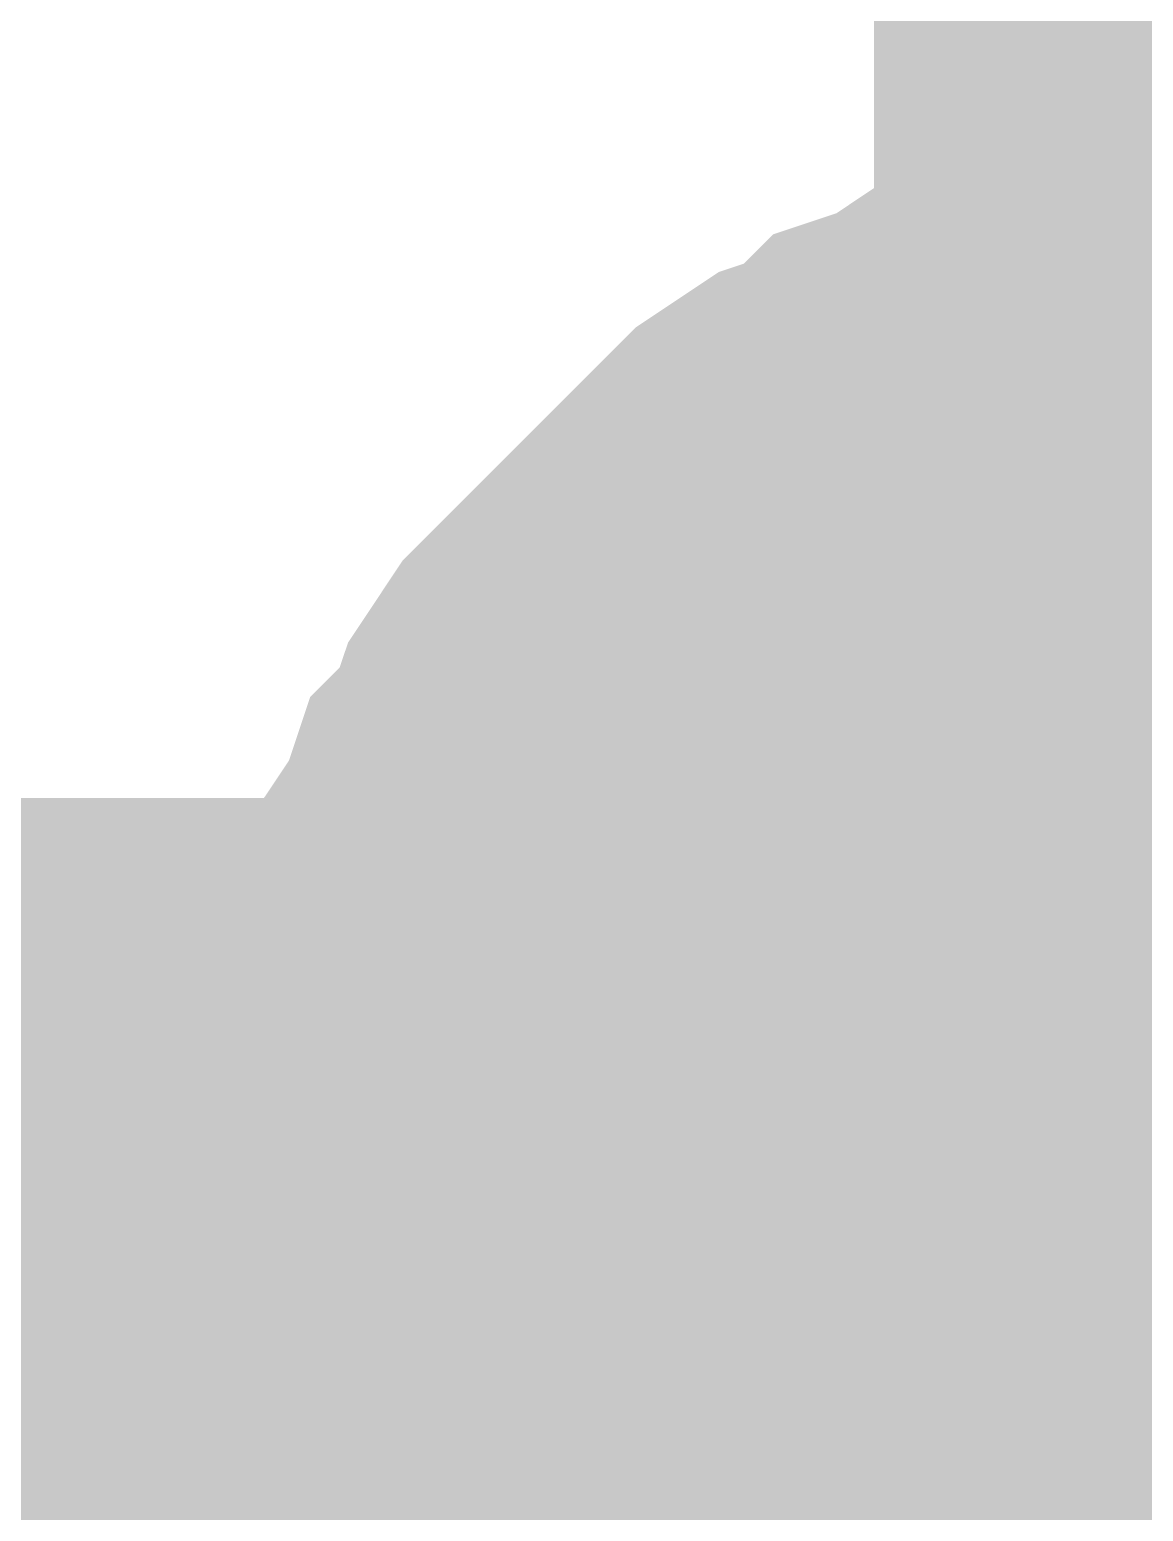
# Model space of a CAD drawing. Header units: inches. Extents: x 0 to 841, y 0 to 594.
# Drawn here: x 131.505 to 132.354, y 544.824 to 545.955 of the extents above; entities that cross this region are included whole.
import ezdxf

# ---------------------------------------------------------------- set-up
doc = ezdxf.new("R2010")
doc.units = ezdxf.units.IN
doc.layers.add('Sheet', color=255, linetype='Continuous')

msp = doc.modelspace()

# ---------------------------------------------------------------- linework, layer by layer
at = {"layer": 'Sheet'}
for points in [[(132.5235, 550.4966, 0.7493, 0.7493, 0), (132.5235, 544.9941, 0.7493, 0.7493, 0)], [(125.0226, 547.4983, 0.7493, 0.7493, 0), (125.0226, 547.4983, 0.7493, 0.7493, 0), (125.0226, 544.9941, 0.7493, 0.7493, 0), (132.5235, 544.9941, 0.7493, 0.7493, 0)], [(131.76, 544.9941, 0.2997, 0.2997, 0), (131.76, 545.039, 0.2997, 0.2997, 0), (131.76, 545.0727, 0.2997, 0.2997, 0), (131.7712, 545.1064, 0.2997, 0.2997, 0), (131.7712, 545.1513, 0.2997, 0.2997, 0), (131.7824, 545.185, 0.2997, 0.2997, 0), (131.7936, 545.2187, 0.2997, 0.2997, 0), (131.8049, 545.2636, 0.2997, 0.2997, 0), (131.8161, 545.2973, 0.2997, 0.2997, 0), (131.8386, 545.331, 0.2997, 0.2997, 0), (131.8498, 545.3647, 0.2997, 0.2997, 0), (131.8722, 545.3871, 0.2997, 0.2997, 0), (131.8835, 545.4208, 0.2997, 0.2997, 0), (131.9059, 545.4545, 0.2997, 0.2997, 0), (131.9284, 545.477, 0.2997, 0.2997, 0), (131.9621, 545.5107, 0.2997, 0.2997, 0), (131.9845, 545.5331, 0.2997, 0.2997, 0), (132.007, 545.5556, 0.2997, 0.2997, 0), (132.0407, 545.5893, 0.2997, 0.2997, 0), (132.0631, 545.6117, 0.2997, 0.2997, 0), (132.0968, 545.6342, 0.2997, 0.2997, 0), (132.1305, 545.6454, 0.2997, 0.2997, 0), (132.153, 545.6679, 0.2997, 0.2997, 0), (132.1867, 545.6791, 0.2997, 0.2997, 0), (132.2203, 545.7016, 0.2997, 0.2997, 0), (132.254, 545.7128, 0.2997, 0.2997, 0), (132.2989, 545.724, 0.2997, 0.2997, 0), (132.3326, 545.7353, 0.2997, 0.2997, 0), (132.3663, 545.7465, 0.2997, 0.2997, 0), (132.4112, 545.7465, 0.2997, 0.2997, 0), (132.4449, 545.7577, 0.2997, 0.2997, 0), (132.4786, 545.7577, 0.2997, 0.2997, 0), (132.5235, 545.7577, 0.2997, 0.2997, 0)], [(131.76, 544.9941, 0.2997, 0.2997, 0), (131.76, 545.039, 0.2997, 0.2997, 0), (131.76, 545.0727, 0.2997, 0.2997, 0), (131.7712, 545.1064, 0.2997, 0.2997, 0), (131.7712, 545.1513, 0.2997, 0.2997, 0), (131.7824, 545.185, 0.2997, 0.2997, 0), (131.7936, 545.2187, 0.2997, 0.2997, 0), (131.8049, 545.2636, 0.2997, 0.2997, 0), (131.8161, 545.2973, 0.2997, 0.2997, 0), (131.8386, 545.331, 0.2997, 0.2997, 0), (131.8498, 545.3647, 0.2997, 0.2997, 0), (131.8722, 545.3871, 0.2997, 0.2997, 0), (131.8835, 545.4208, 0.2997, 0.2997, 0), (131.9059, 545.4545, 0.2997, 0.2997, 0), (131.9284, 545.477, 0.2997, 0.2997, 0), (131.9621, 545.5107, 0.2997, 0.2997, 0), (131.9845, 545.5331, 0.2997, 0.2997, 0), (132.007, 545.5556, 0.2997, 0.2997, 0), (132.0407, 545.5893, 0.2997, 0.2997, 0), (132.0631, 545.6117, 0.2997, 0.2997, 0), (132.0968, 545.6342, 0.2997, 0.2997, 0), (132.1305, 545.6454, 0.2997, 0.2997, 0), (132.153, 545.6679, 0.2997, 0.2997, 0), (132.1867, 545.6791, 0.2997, 0.2997, 0), (132.2203, 545.7016, 0.2997, 0.2997, 0), (132.254, 545.7128, 0.2997, 0.2997, 0), (132.2989, 545.724, 0.2997, 0.2997, 0), (132.3326, 545.7353, 0.2997, 0.2997, 0), (132.3663, 545.7465, 0.2997, 0.2997, 0), (132.4112, 545.7465, 0.2997, 0.2997, 0), (132.4449, 545.7577, 0.2997, 0.2997, 0), (132.4786, 545.7577, 0.2997, 0.2997, 0), (132.5235, 545.7577, 0.2997, 0.2997, 0)], [(131.76, 544.9941, 0.2997, 0.2997, 0), (131.76, 545.039, 0.2997, 0.2997, 0), (131.76, 545.0727, 0.2997, 0.2997, 0), (131.7712, 545.1064, 0.2997, 0.2997, 0), (131.7712, 545.1513, 0.2997, 0.2997, 0), (131.7824, 545.185, 0.2997, 0.2997, 0), (131.7936, 545.2187, 0.2997, 0.2997, 0), (131.8049, 545.2636, 0.2997, 0.2997, 0), (131.8161, 545.2973, 0.2997, 0.2997, 0), (131.8386, 545.331, 0.2997, 0.2997, 0), (131.8498, 545.3647, 0.2997, 0.2997, 0), (131.8722, 545.3871, 0.2997, 0.2997, 0), (131.8835, 545.4208, 0.2997, 0.2997, 0), (131.9059, 545.4545, 0.2997, 0.2997, 0), (131.9284, 545.477, 0.2997, 0.2997, 0), (131.9621, 545.5107, 0.2997, 0.2997, 0), (131.9845, 545.5331, 0.2997, 0.2997, 0), (132.007, 545.5556, 0.2997, 0.2997, 0), (132.0407, 545.5893, 0.2997, 0.2997, 0), (132.0631, 545.6117, 0.2997, 0.2997, 0), (132.0968, 545.6342, 0.2997, 0.2997, 0), (132.1305, 545.6454, 0.2997, 0.2997, 0), (132.153, 545.6679, 0.2997, 0.2997, 0), (132.1867, 545.6791, 0.2997, 0.2997, 0), (132.2203, 545.7016, 0.2997, 0.2997, 0), (132.254, 545.7128, 0.2997, 0.2997, 0), (132.2989, 545.724, 0.2997, 0.2997, 0), (132.3326, 545.7353, 0.2997, 0.2997, 0), (132.3663, 545.7465, 0.2997, 0.2997, 0), (132.4112, 545.7465, 0.2997, 0.2997, 0), (132.4449, 545.7577, 0.2997, 0.2997, 0), (132.4786, 545.7577, 0.2997, 0.2997, 0), (132.5235, 545.7577, 0.2997, 0.2997, 0)], [(131.76, 544.9941, 0.2997, 0.2997, 0), (131.76, 545.039, 0.2997, 0.2997, 0), (131.76, 545.0727, 0.2997, 0.2997, 0), (131.7712, 545.1064, 0.2997, 0.2997, 0), (131.7712, 545.1513, 0.2997, 0.2997, 0), (131.7824, 545.185, 0.2997, 0.2997, 0), (131.7936, 545.2187, 0.2997, 0.2997, 0), (131.8049, 545.2636, 0.2997, 0.2997, 0), (131.8161, 545.2973, 0.2997, 0.2997, 0), (131.8386, 545.331, 0.2997, 0.2997, 0), (131.8498, 545.3647, 0.2997, 0.2997, 0), (131.8722, 545.3871, 0.2997, 0.2997, 0), (131.8835, 545.4208, 0.2997, 0.2997, 0), (131.9059, 545.4545, 0.2997, 0.2997, 0), (131.9284, 545.477, 0.2997, 0.2997, 0), (131.9621, 545.5107, 0.2997, 0.2997, 0), (131.9845, 545.5331, 0.2997, 0.2997, 0), (132.007, 545.5556, 0.2997, 0.2997, 0), (132.0407, 545.5893, 0.2997, 0.2997, 0), (132.0631, 545.6117, 0.2997, 0.2997, 0), (132.0968, 545.6342, 0.2997, 0.2997, 0), (132.1305, 545.6454, 0.2997, 0.2997, 0), (132.153, 545.6679, 0.2997, 0.2997, 0), (132.1867, 545.6791, 0.2997, 0.2997, 0), (132.2203, 545.7016, 0.2997, 0.2997, 0), (132.254, 545.7128, 0.2997, 0.2997, 0), (132.2989, 545.724, 0.2997, 0.2997, 0), (132.3326, 545.7353, 0.2997, 0.2997, 0), (132.3663, 545.7465, 0.2997, 0.2997, 0), (132.4112, 545.7465, 0.2997, 0.2997, 0), (132.4449, 545.7577, 0.2997, 0.2997, 0), (132.4786, 545.7577, 0.2997, 0.2997, 0), (132.5235, 545.7577, 0.2997, 0.2997, 0)], [(131.76, 544.9941, 0.0991, 0.0991, 0), (131.76, 545.039, 0.0991, 0.0991, 0), (131.76, 545.0727, 0.0991, 0.0991, 0), (131.7712, 545.1064, 0.0991, 0.0991, 0), (131.7712, 545.1513, 0.0991, 0.0991, 0), (131.7824, 545.185, 0.0991, 0.0991, 0), (131.7936, 545.2187, 0.0991, 0.0991, 0), (131.8049, 545.2636, 0.0991, 0.0991, 0), (131.8161, 545.2973, 0.0991, 0.0991, 0), (131.8386, 545.331, 0.0991, 0.0991, 0), (131.8498, 545.3647, 0.0991, 0.0991, 0), (131.8722, 545.3871, 0.0991, 0.0991, 0), (131.8835, 545.4208, 0.0991, 0.0991, 0), (131.9059, 545.4545, 0.0991, 0.0991, 0), (131.9284, 545.477, 0.0991, 0.0991, 0), (131.9621, 545.5107, 0.0991, 0.0991, 0), (131.9845, 545.5331, 0.0991, 0.0991, 0), (132.007, 545.5556, 0.0991, 0.0991, 0), (132.0407, 545.5893, 0.0991, 0.0991, 0), (132.0631, 545.6117, 0.0991, 0.0991, 0), (132.0968, 545.6342, 0.0991, 0.0991, 0), (132.1305, 545.6454, 0.0991, 0.0991, 0), (132.153, 545.6679, 0.0991, 0.0991, 0), (132.1867, 545.6791, 0.0991, 0.0991, 0), (132.2203, 545.7016, 0.0991, 0.0991, 0), (132.254, 545.7128, 0.0991, 0.0991, 0), (132.2989, 545.724, 0.0991, 0.0991, 0), (132.3326, 545.7353, 0.0991, 0.0991, 0), (132.3663, 545.7465, 0.0991, 0.0991, 0), (132.4112, 545.7465, 0.0991, 0.0991, 0)], [(131.76, 544.9941, 0.0991, 0.0991, 0), (131.76, 545.039, 0.0991, 0.0991, 0), (131.76, 545.0727, 0.0991, 0.0991, 0), (131.7712, 545.1064, 0.0991, 0.0991, 0), (131.7712, 545.1513, 0.0991, 0.0991, 0), (131.7824, 545.185, 0.0991, 0.0991, 0), (131.7936, 545.2187, 0.0991, 0.0991, 0), (131.8049, 545.2636, 0.0991, 0.0991, 0), (131.8161, 545.2973, 0.0991, 0.0991, 0), (131.8386, 545.331, 0.0991, 0.0991, 0), (131.8498, 545.3647, 0.0991, 0.0991, 0), (131.8722, 545.3871, 0.0991, 0.0991, 0), (131.8835, 545.4208, 0.0991, 0.0991, 0), (131.9059, 545.4545, 0.0991, 0.0991, 0), (131.9284, 545.477, 0.0991, 0.0991, 0), (131.9621, 545.5107, 0.0991, 0.0991, 0), (131.9845, 545.5331, 0.0991, 0.0991, 0), (132.007, 545.5556, 0.0991, 0.0991, 0), (132.0407, 545.5893, 0.0991, 0.0991, 0), (132.0631, 545.6117, 0.0991, 0.0991, 0), (132.0968, 545.6342, 0.0991, 0.0991, 0), (132.1305, 545.6454, 0.0991, 0.0991, 0), (132.153, 545.6679, 0.0991, 0.0991, 0), (132.1867, 545.6791, 0.0991, 0.0991, 0), (132.2203, 545.7016, 0.0991, 0.0991, 0), (132.254, 545.7128, 0.0991, 0.0991, 0), (132.2989, 545.724, 0.0991, 0.0991, 0), (132.3326, 545.7353, 0.0991, 0.0991, 0), (132.3663, 545.7465, 0.0991, 0.0991, 0), (132.4112, 545.7465, 0.0991, 0.0991, 0)], [(131.76, 544.9941, 0.0991, 0.0991, 0), (131.76, 545.039, 0.0991, 0.0991, 0), (131.76, 545.0727, 0.0991, 0.0991, 0), (131.7712, 545.1064, 0.0991, 0.0991, 0), (131.7712, 545.1513, 0.0991, 0.0991, 0), (131.7824, 545.185, 0.0991, 0.0991, 0), (131.7936, 545.2187, 0.0991, 0.0991, 0), (131.8049, 545.2636, 0.0991, 0.0991, 0), (131.8161, 545.2973, 0.0991, 0.0991, 0), (131.8386, 545.331, 0.0991, 0.0991, 0), (131.8498, 545.3647, 0.0991, 0.0991, 0), (131.8722, 545.3871, 0.0991, 0.0991, 0), (131.8835, 545.4208, 0.0991, 0.0991, 0), (131.9059, 545.4545, 0.0991, 0.0991, 0), (131.9284, 545.477, 0.0991, 0.0991, 0), (131.9621, 545.5107, 0.0991, 0.0991, 0), (131.9845, 545.5331, 0.0991, 0.0991, 0), (132.007, 545.5556, 0.0991, 0.0991, 0), (132.0407, 545.5893, 0.0991, 0.0991, 0), (132.0631, 545.6117, 0.0991, 0.0991, 0), (132.0968, 545.6342, 0.0991, 0.0991, 0), (132.1305, 545.6454, 0.0991, 0.0991, 0), (132.153, 545.6679, 0.0991, 0.0991, 0), (132.1867, 545.6791, 0.0991, 0.0991, 0), (132.2203, 545.7016, 0.0991, 0.0991, 0), (132.254, 545.7128, 0.0991, 0.0991, 0), (132.2989, 545.724, 0.0991, 0.0991, 0), (132.3326, 545.7353, 0.0991, 0.0991, 0), (132.3663, 545.7465, 0.0991, 0.0991, 0), (132.4112, 545.7465, 0.0991, 0.0991, 0)], [(131.76, 544.9941, 0.0991, 0.0991, 0), (131.76, 545.039, 0.0991, 0.0991, 0), (131.76, 545.0727, 0.0991, 0.0991, 0), (131.7712, 545.1064, 0.0991, 0.0991, 0), (131.7712, 545.1513, 0.0991, 0.0991, 0), (131.7824, 545.185, 0.0991, 0.0991, 0), (131.7936, 545.2187, 0.0991, 0.0991, 0), (131.8049, 545.2636, 0.0991, 0.0991, 0), (131.8161, 545.2973, 0.0991, 0.0991, 0), (131.8386, 545.331, 0.0991, 0.0991, 0), (131.8498, 545.3647, 0.0991, 0.0991, 0), (131.8722, 545.3871, 0.0991, 0.0991, 0), (131.8835, 545.4208, 0.0991, 0.0991, 0), (131.9059, 545.4545, 0.0991, 0.0991, 0), (131.9284, 545.477, 0.0991, 0.0991, 0), (131.9621, 545.5107, 0.0991, 0.0991, 0), (131.9845, 545.5331, 0.0991, 0.0991, 0), (132.007, 545.5556, 0.0991, 0.0991, 0), (132.0407, 545.5893, 0.0991, 0.0991, 0), (132.0631, 545.6117, 0.0991, 0.0991, 0), (132.0968, 545.6342, 0.0991, 0.0991, 0), (132.1305, 545.6454, 0.0991, 0.0991, 0), (132.153, 545.6679, 0.0991, 0.0991, 0), (132.1867, 545.6791, 0.0991, 0.0991, 0), (132.2203, 545.7016, 0.0991, 0.0991, 0), (132.254, 545.7128, 0.0991, 0.0991, 0), (132.2989, 545.724, 0.0991, 0.0991, 0), (132.3326, 545.7353, 0.0991, 0.0991, 0), (132.3663, 545.7465, 0.0991, 0.0991, 0), (132.4112, 545.7465, 0.0991, 0.0991, 0)], [(132.0182, 544.9941, 0.2997, 0.2997, 0), (132.0182, 545.0166, 0.2997, 0.2997, 0), (132.0182, 545.0503, 0.2997, 0.2997, 0), (132.0295, 545.0727, 0.2997, 0.2997, 0), (132.0295, 545.0952, 0.2997, 0.2997, 0), (132.0295, 545.1176, 0.2997, 0.2997, 0), (132.0407, 545.1401, 0.2997, 0.2997, 0), (132.0519, 545.1738, 0.2997, 0.2997, 0), (132.0631, 545.1962, 0.2997, 0.2997, 0), (132.0631, 545.2187, 0.2997, 0.2997, 0), (132.0744, 545.2412, 0.2997, 0.2997, 0), (132.0856, 545.2524, 0.2997, 0.2997, 0), (132.1081, 545.2748, 0.2997, 0.2997, 0), (132.1193, 545.2973, 0.2997, 0.2997, 0), (132.1305, 545.3198, 0.2997, 0.2997, 0), (132.153, 545.331, 0.2997, 0.2997, 0), (132.1642, 545.3534, 0.2997, 0.2997, 0), (132.1867, 545.3647, 0.2997, 0.2997, 0), (132.1979, 545.3871, 0.2997, 0.2997, 0), (132.2203, 545.3984, 0.2997, 0.2997, 0), (132.2428, 545.4096, 0.2997, 0.2997, 0), (132.2653, 545.4321, 0.2997, 0.2997, 0), (132.2765, 545.4433, 0.2997, 0.2997, 0), (132.2989, 545.4545, 0.2997, 0.2997, 0), (132.3214, 545.4545, 0.2997, 0.2997, 0), (132.3439, 545.4657, 0.2997, 0.2997, 0), (132.3776, 545.477, 0.2997, 0.2997, 0), (132.4, 545.4882, 0.2997, 0.2997, 0), (132.4225, 545.4882, 0.2997, 0.2997, 0), (132.4449, 545.4882, 0.2997, 0.2997, 0), (132.4674, 545.4994, 0.2997, 0.2997, 0), (132.5011, 545.4994, 0.2997, 0.2997, 0), (132.5235, 545.4994, 0.2997, 0.2997, 0)], [(132.0182, 544.9941, 0.2997, 0.2997, 0), (132.0182, 545.0166, 0.2997, 0.2997, 0), (132.0182, 545.0503, 0.2997, 0.2997, 0), (132.0295, 545.0727, 0.2997, 0.2997, 0), (132.0295, 545.0952, 0.2997, 0.2997, 0), (132.0295, 545.1176, 0.2997, 0.2997, 0), (132.0407, 545.1401, 0.2997, 0.2997, 0), (132.0519, 545.1738, 0.2997, 0.2997, 0), (132.0631, 545.1962, 0.2997, 0.2997, 0), (132.0631, 545.2187, 0.2997, 0.2997, 0), (132.0744, 545.2412, 0.2997, 0.2997, 0), (132.0856, 545.2524, 0.2997, 0.2997, 0), (132.1081, 545.2748, 0.2997, 0.2997, 0), (132.1193, 545.2973, 0.2997, 0.2997, 0), (132.1305, 545.3198, 0.2997, 0.2997, 0), (132.153, 545.331, 0.2997, 0.2997, 0), (132.1642, 545.3534, 0.2997, 0.2997, 0), (132.1867, 545.3647, 0.2997, 0.2997, 0), (132.1979, 545.3871, 0.2997, 0.2997, 0), (132.2203, 545.3984, 0.2997, 0.2997, 0), (132.2428, 545.4096, 0.2997, 0.2997, 0), (132.2653, 545.4321, 0.2997, 0.2997, 0), (132.2765, 545.4433, 0.2997, 0.2997, 0), (132.2989, 545.4545, 0.2997, 0.2997, 0), (132.3214, 545.4545, 0.2997, 0.2997, 0), (132.3439, 545.4657, 0.2997, 0.2997, 0), (132.3776, 545.477, 0.2997, 0.2997, 0), (132.4, 545.4882, 0.2997, 0.2997, 0), (132.4225, 545.4882, 0.2997, 0.2997, 0), (132.4449, 545.4882, 0.2997, 0.2997, 0), (132.4674, 545.4994, 0.2997, 0.2997, 0), (132.5011, 545.4994, 0.2997, 0.2997, 0), (132.5235, 545.4994, 0.2997, 0.2997, 0)], [(132.0182, 544.9941, 0.2997, 0.2997, 0), (132.0182, 545.0166, 0.2997, 0.2997, 0), (132.0182, 545.0503, 0.2997, 0.2997, 0), (132.0295, 545.0727, 0.2997, 0.2997, 0), (132.0295, 545.0952, 0.2997, 0.2997, 0), (132.0295, 545.1176, 0.2997, 0.2997, 0), (132.0407, 545.1401, 0.2997, 0.2997, 0), (132.0519, 545.1738, 0.2997, 0.2997, 0), (132.0631, 545.1962, 0.2997, 0.2997, 0), (132.0631, 545.2187, 0.2997, 0.2997, 0), (132.0744, 545.2412, 0.2997, 0.2997, 0), (132.0856, 545.2524, 0.2997, 0.2997, 0), (132.1081, 545.2748, 0.2997, 0.2997, 0), (132.1193, 545.2973, 0.2997, 0.2997, 0), (132.1305, 545.3198, 0.2997, 0.2997, 0), (132.153, 545.331, 0.2997, 0.2997, 0), (132.1642, 545.3534, 0.2997, 0.2997, 0), (132.1867, 545.3647, 0.2997, 0.2997, 0), (132.1979, 545.3871, 0.2997, 0.2997, 0), (132.2203, 545.3984, 0.2997, 0.2997, 0), (132.2428, 545.4096, 0.2997, 0.2997, 0), (132.2653, 545.4321, 0.2997, 0.2997, 0), (132.2765, 545.4433, 0.2997, 0.2997, 0), (132.2989, 545.4545, 0.2997, 0.2997, 0), (132.3214, 545.4545, 0.2997, 0.2997, 0), (132.3439, 545.4657, 0.2997, 0.2997, 0), (132.3776, 545.477, 0.2997, 0.2997, 0), (132.4, 545.4882, 0.2997, 0.2997, 0), (132.4225, 545.4882, 0.2997, 0.2997, 0), (132.4449, 545.4882, 0.2997, 0.2997, 0), (132.4674, 545.4994, 0.2997, 0.2997, 0), (132.5011, 545.4994, 0.2997, 0.2997, 0), (132.5235, 545.4994, 0.2997, 0.2997, 0)], [(132.0182, 544.9941, 0.0991, 0.0991, 0), (132.0182, 545.0166, 0.0991, 0.0991, 0), (132.0182, 545.0503, 0.0991, 0.0991, 0), (132.0295, 545.0727, 0.0991, 0.0991, 0), (132.0295, 545.0952, 0.0991, 0.0991, 0), (132.0295, 545.1176, 0.0991, 0.0991, 0), (132.0407, 545.1401, 0.0991, 0.0991, 0), (132.0519, 545.1738, 0.0991, 0.0991, 0), (132.0631, 545.1962, 0.0991, 0.0991, 0), (132.0631, 545.2187, 0.0991, 0.0991, 0), (132.0744, 545.2412, 0.0991, 0.0991, 0), (132.0856, 545.2524, 0.0991, 0.0991, 0), (132.1081, 545.2748, 0.0991, 0.0991, 0), (132.1193, 545.2973, 0.0991, 0.0991, 0), (132.1305, 545.3198, 0.0991, 0.0991, 0), (132.153, 545.331, 0.0991, 0.0991, 0), (132.1642, 545.3534, 0.0991, 0.0991, 0), (132.1867, 545.3647, 0.0991, 0.0991, 0), (132.1979, 545.3871, 0.0991, 0.0991, 0), (132.2203, 545.3984, 0.0991, 0.0991, 0), (132.2428, 545.4096, 0.0991, 0.0991, 0), (132.2653, 545.4321, 0.0991, 0.0991, 0), (132.2765, 545.4433, 0.0991, 0.0991, 0), (132.2989, 545.4545, 0.0991, 0.0991, 0), (132.3214, 545.4545, 0.0991, 0.0991, 0), (132.3439, 545.4657, 0.0991, 0.0991, 0), (132.3776, 545.477, 0.0991, 0.0991, 0), (132.4, 545.4882, 0.0991, 0.0991, 0), (132.4225, 545.4882, 0.0991, 0.0991, 0)], [(132.0182, 544.9941, 0.0991, 0.0991, 0), (132.0182, 545.0166, 0.0991, 0.0991, 0), (132.0182, 545.0503, 0.0991, 0.0991, 0), (132.0295, 545.0727, 0.0991, 0.0991, 0), (132.0295, 545.0952, 0.0991, 0.0991, 0), (132.0295, 545.1176, 0.0991, 0.0991, 0), (132.0407, 545.1401, 0.0991, 0.0991, 0), (132.0519, 545.1738, 0.0991, 0.0991, 0), (132.0631, 545.1962, 0.0991, 0.0991, 0), (132.0631, 545.2187, 0.0991, 0.0991, 0), (132.0744, 545.2412, 0.0991, 0.0991, 0), (132.0856, 545.2524, 0.0991, 0.0991, 0), (132.1081, 545.2748, 0.0991, 0.0991, 0), (132.1193, 545.2973, 0.0991, 0.0991, 0), (132.1305, 545.3198, 0.0991, 0.0991, 0), (132.153, 545.331, 0.0991, 0.0991, 0), (132.1642, 545.3534, 0.0991, 0.0991, 0), (132.1867, 545.3647, 0.0991, 0.0991, 0), (132.1979, 545.3871, 0.0991, 0.0991, 0), (132.2203, 545.3984, 0.0991, 0.0991, 0), (132.2428, 545.4096, 0.0991, 0.0991, 0), (132.2653, 545.4321, 0.0991, 0.0991, 0), (132.2765, 545.4433, 0.0991, 0.0991, 0), (132.2989, 545.4545, 0.0991, 0.0991, 0), (132.3214, 545.4545, 0.0991, 0.0991, 0), (132.3439, 545.4657, 0.0991, 0.0991, 0), (132.3776, 545.477, 0.0991, 0.0991, 0), (132.4, 545.4882, 0.0991, 0.0991, 0), (132.4225, 545.4882, 0.0991, 0.0991, 0)], [(132.0182, 544.9941, 0.0991, 0.0991, 0), (132.0182, 545.0166, 0.0991, 0.0991, 0), (132.0182, 545.0503, 0.0991, 0.0991, 0), (132.0295, 545.0727, 0.0991, 0.0991, 0), (132.0295, 545.0952, 0.0991, 0.0991, 0), (132.0295, 545.1176, 0.0991, 0.0991, 0), (132.0407, 545.1401, 0.0991, 0.0991, 0), (132.0519, 545.1738, 0.0991, 0.0991, 0), (132.0631, 545.1962, 0.0991, 0.0991, 0), (132.0631, 545.2187, 0.0991, 0.0991, 0), (132.0744, 545.2412, 0.0991, 0.0991, 0), (132.0856, 545.2524, 0.0991, 0.0991, 0), (132.1081, 545.2748, 0.0991, 0.0991, 0), (132.1193, 545.2973, 0.0991, 0.0991, 0), (132.1305, 545.3198, 0.0991, 0.0991, 0), (132.153, 545.331, 0.0991, 0.0991, 0), (132.1642, 545.3534, 0.0991, 0.0991, 0), (132.1867, 545.3647, 0.0991, 0.0991, 0), (132.1979, 545.3871, 0.0991, 0.0991, 0), (132.2203, 545.3984, 0.0991, 0.0991, 0), (132.2428, 545.4096, 0.0991, 0.0991, 0), (132.2653, 545.4321, 0.0991, 0.0991, 0), (132.2765, 545.4433, 0.0991, 0.0991, 0), (132.2989, 545.4545, 0.0991, 0.0991, 0), (132.3214, 545.4545, 0.0991, 0.0991, 0), (132.3439, 545.4657, 0.0991, 0.0991, 0), (132.3776, 545.477, 0.0991, 0.0991, 0), (132.4, 545.4882, 0.0991, 0.0991, 0), (132.4225, 545.4882, 0.0991, 0.0991, 0)], [(132.5235, 544.9941, 0.7493, 0.7493, 0), (132.5235, 539.9969, 0.7493, 0.7493, 0)], [(131.8386, 544.6684, 0.2997, 0.2997, 0), (131.8161, 544.7021, 0.2997, 0.2997, 0), (131.8049, 544.7358, 0.2997, 0.2997, 0), (131.7936, 544.7695, 0.2997, 0.2997, 0), (131.7824, 544.8032, 0.2997, 0.2997, 0), (131.7712, 544.8369, 0.2997, 0.2997, 0), (131.7712, 544.8818, 0.2997, 0.2997, 0), (131.76, 544.9155, 0.2997, 0.2997, 0), (131.76, 544.9604, 0.2997, 0.2997, 0), (131.76, 544.9941, 0.2997, 0.2997, 0)], [(131.76, 544.9941, 0.2997, 0.2997, 0), (131.76, 544.9941, 0.2997, 0.2997, 0)], [(131.8386, 544.6684, 0.2997, 0.2997, 0), (131.8161, 544.7021, 0.2997, 0.2997, 0), (131.8049, 544.7358, 0.2997, 0.2997, 0), (131.7936, 544.7695, 0.2997, 0.2997, 0), (131.7824, 544.8032, 0.2997, 0.2997, 0), (131.7712, 544.8369, 0.2997, 0.2997, 0), (131.7712, 544.8818, 0.2997, 0.2997, 0), (131.76, 544.9155, 0.2997, 0.2997, 0), (131.76, 544.9604, 0.2997, 0.2997, 0), (131.76, 544.9941, 0.2997, 0.2997, 0)], [(131.76, 544.9941, 0.2997, 0.2997, 0), (131.76, 544.9941, 0.2997, 0.2997, 0)], [(131.8386, 544.6684, 0.2997, 0.2997, 0), (131.8161, 544.7021, 0.2997, 0.2997, 0), (131.8049, 544.7358, 0.2997, 0.2997, 0), (131.7936, 544.7695, 0.2997, 0.2997, 0), (131.7824, 544.8032, 0.2997, 0.2997, 0), (131.7712, 544.8369, 0.2997, 0.2997, 0), (131.7712, 544.8818, 0.2997, 0.2997, 0), (131.76, 544.9155, 0.2997, 0.2997, 0), (131.76, 544.9604, 0.2997, 0.2997, 0), (131.76, 544.9941, 0.2997, 0.2997, 0)], [(131.76, 544.9941, 0.2997, 0.2997, 0), (131.76, 544.9941, 0.2997, 0.2997, 0)], [(131.8386, 544.6684, 0.2997, 0.2997, 0), (131.8161, 544.7021, 0.2997, 0.2997, 0), (131.8049, 544.7358, 0.2997, 0.2997, 0), (131.7936, 544.7695, 0.2997, 0.2997, 0), (131.7824, 544.8032, 0.2997, 0.2997, 0), (131.7712, 544.8369, 0.2997, 0.2997, 0), (131.7712, 544.8818, 0.2997, 0.2997, 0), (131.76, 544.9155, 0.2997, 0.2997, 0), (131.76, 544.9604, 0.2997, 0.2997, 0), (131.76, 544.9941, 0.2997, 0.2997, 0)], [(131.76, 544.9941, 0.2997, 0.2997, 0), (131.76, 544.9941, 0.2997, 0.2997, 0)], [(132.1305, 544.6684, 0.2997, 0.2997, 0), (132.1193, 544.6909, 0.2997, 0.2997, 0), (132.1081, 544.7134, 0.2997, 0.2997, 0), (132.0856, 544.7358, 0.2997, 0.2997, 0), (132.0744, 544.7471, 0.2997, 0.2997, 0), (132.0631, 544.7695, 0.2997, 0.2997, 0), (132.0631, 544.792, 0.2997, 0.2997, 0), (132.0519, 544.8144, 0.2997, 0.2997, 0), (132.0407, 544.8481, 0.2997, 0.2997, 0), (132.0295, 544.8706, 0.2997, 0.2997, 0), (132.0295, 544.893, 0.2997, 0.2997, 0), (132.0295, 544.9155, 0.2997, 0.2997, 0), (132.0182, 544.938, 0.2997, 0.2997, 0), (132.0182, 544.9716, 0.2997, 0.2997, 0), (132.0182, 544.9941, 0.2997, 0.2997, 0)], [(132.0182, 544.9941, 0.2997, 0.2997, 0), (132.0182, 544.9941, 0.2997, 0.2997, 0)], [(132.1305, 544.6684, 0.2997, 0.2997, 0), (132.1193, 544.6909, 0.2997, 0.2997, 0), (132.1081, 544.7134, 0.2997, 0.2997, 0), (132.0856, 544.7358, 0.2997, 0.2997, 0), (132.0744, 544.7471, 0.2997, 0.2997, 0), (132.0631, 544.7695, 0.2997, 0.2997, 0), (132.0631, 544.792, 0.2997, 0.2997, 0), (132.0519, 544.8144, 0.2997, 0.2997, 0), (132.0407, 544.8481, 0.2997, 0.2997, 0), (132.0295, 544.8706, 0.2997, 0.2997, 0), (132.0295, 544.893, 0.2997, 0.2997, 0), (132.0295, 544.9155, 0.2997, 0.2997, 0), (132.0182, 544.938, 0.2997, 0.2997, 0), (132.0182, 544.9716, 0.2997, 0.2997, 0), (132.0182, 544.9941, 0.2997, 0.2997, 0)], [(132.0182, 544.9941, 0.2997, 0.2997, 0), (132.0182, 544.9941, 0.2997, 0.2997, 0)], [(132.1305, 544.6684, 0.2997, 0.2997, 0), (132.1193, 544.6909, 0.2997, 0.2997, 0), (132.1081, 544.7134, 0.2997, 0.2997, 0), (132.0856, 544.7358, 0.2997, 0.2997, 0), (132.0744, 544.7471, 0.2997, 0.2997, 0), (132.0631, 544.7695, 0.2997, 0.2997, 0), (132.0631, 544.792, 0.2997, 0.2997, 0), (132.0519, 544.8144, 0.2997, 0.2997, 0), (132.0407, 544.8481, 0.2997, 0.2997, 0), (132.0295, 544.8706, 0.2997, 0.2997, 0), (132.0295, 544.893, 0.2997, 0.2997, 0), (132.0295, 544.9155, 0.2997, 0.2997, 0), (132.0182, 544.938, 0.2997, 0.2997, 0), (132.0182, 544.9716, 0.2997, 0.2997, 0), (132.0182, 544.9941, 0.2997, 0.2997, 0)], [(132.0182, 544.9941, 0.2997, 0.2997, 0), (132.0182, 544.9941, 0.2997, 0.2997, 0)], [(131.7936, 544.7695, 0.0991, 0.0991, 0), (131.7824, 544.8032, 0.0991, 0.0991, 0), (131.7712, 544.8369, 0.0991, 0.0991, 0), (131.7712, 544.8818, 0.0991, 0.0991, 0), (131.76, 544.9155, 0.0991, 0.0991, 0), (131.76, 544.9604, 0.0991, 0.0991, 0), (131.76, 544.9941, 0.0991, 0.0991, 0)], [(131.76, 544.9941, 0.0991, 0.0991, 0), (131.76, 544.9941, 0.0991, 0.0991, 0)], [(131.7936, 544.7695, 0.0991, 0.0991, 0), (131.7824, 544.8032, 0.0991, 0.0991, 0), (131.7712, 544.8369, 0.0991, 0.0991, 0), (131.7712, 544.8818, 0.0991, 0.0991, 0), (131.76, 544.9155, 0.0991, 0.0991, 0), (131.76, 544.9604, 0.0991, 0.0991, 0), (131.76, 544.9941, 0.0991, 0.0991, 0)], [(131.76, 544.9941, 0.0991, 0.0991, 0), (131.76, 544.9941, 0.0991, 0.0991, 0)], [(131.7936, 544.7695, 0.0991, 0.0991, 0), (131.7824, 544.8032, 0.0991, 0.0991, 0), (131.7712, 544.8369, 0.0991, 0.0991, 0), (131.7712, 544.8818, 0.0991, 0.0991, 0), (131.76, 544.9155, 0.0991, 0.0991, 0), (131.76, 544.9604, 0.0991, 0.0991, 0), (131.76, 544.9941, 0.0991, 0.0991, 0)], [(131.76, 544.9941, 0.0991, 0.0991, 0), (131.76, 544.9941, 0.0991, 0.0991, 0)], [(131.7936, 544.7695, 0.0991, 0.0991, 0), (131.7824, 544.8032, 0.0991, 0.0991, 0), (131.7712, 544.8369, 0.0991, 0.0991, 0), (131.7712, 544.8818, 0.0991, 0.0991, 0), (131.76, 544.9155, 0.0991, 0.0991, 0), (131.76, 544.9604, 0.0991, 0.0991, 0), (131.76, 544.9941, 0.0991, 0.0991, 0)], [(131.76, 544.9941, 0.0991, 0.0991, 0), (131.76, 544.9941, 0.0991, 0.0991, 0)], [(132.0631, 544.7695, 0.0991, 0.0991, 0), (132.0631, 544.792, 0.0991, 0.0991, 0), (132.0519, 544.8144, 0.0991, 0.0991, 0), (132.0407, 544.8481, 0.0991, 0.0991, 0), (132.0295, 544.8706, 0.0991, 0.0991, 0), (132.0295, 544.893, 0.0991, 0.0991, 0), (132.0295, 544.9155, 0.0991, 0.0991, 0), (132.0182, 544.938, 0.0991, 0.0991, 0), (132.0182, 544.9716, 0.0991, 0.0991, 0), (132.0182, 544.9941, 0.0991, 0.0991, 0)], [(132.0182, 544.9941, 0.0991, 0.0991, 0), (132.0182, 544.9941, 0.0991, 0.0991, 0)], [(132.0631, 544.7695, 0.0991, 0.0991, 0), (132.0631, 544.792, 0.0991, 0.0991, 0), (132.0519, 544.8144, 0.0991, 0.0991, 0), (132.0407, 544.8481, 0.0991, 0.0991, 0), (132.0295, 544.8706, 0.0991, 0.0991, 0), (132.0295, 544.893, 0.0991, 0.0991, 0), (132.0295, 544.9155, 0.0991, 0.0991, 0), (132.0182, 544.938, 0.0991, 0.0991, 0), (132.0182, 544.9716, 0.0991, 0.0991, 0), (132.0182, 544.9941, 0.0991, 0.0991, 0)], [(132.0182, 544.9941, 0.0991, 0.0991, 0), (132.0182, 544.9941, 0.0991, 0.0991, 0)], [(132.0631, 544.7695, 0.0991, 0.0991, 0), (132.0631, 544.792, 0.0991, 0.0991, 0), (132.0519, 544.8144, 0.0991, 0.0991, 0), (132.0407, 544.8481, 0.0991, 0.0991, 0), (132.0295, 544.8706, 0.0991, 0.0991, 0), (132.0295, 544.893, 0.0991, 0.0991, 0), (132.0295, 544.9155, 0.0991, 0.0991, 0), (132.0182, 544.938, 0.0991, 0.0991, 0), (132.0182, 544.9716, 0.0991, 0.0991, 0), (132.0182, 544.9941, 0.0991, 0.0991, 0)], [(132.0182, 544.9941, 0.0991, 0.0991, 0), (132.0182, 544.9941, 0.0991, 0.0991, 0)]]:
    msp.add_lwpolyline(points, format="xyseb", dxfattribs=at)
msp.add_lwpolyline([(132.2459, 545, 0.508, 0.508, 1), (132.7539, 545, 0.508, 0.508, 1)], format="xyseb", close=True, dxfattribs=at)

doc.saveas('drawing.dxf')
